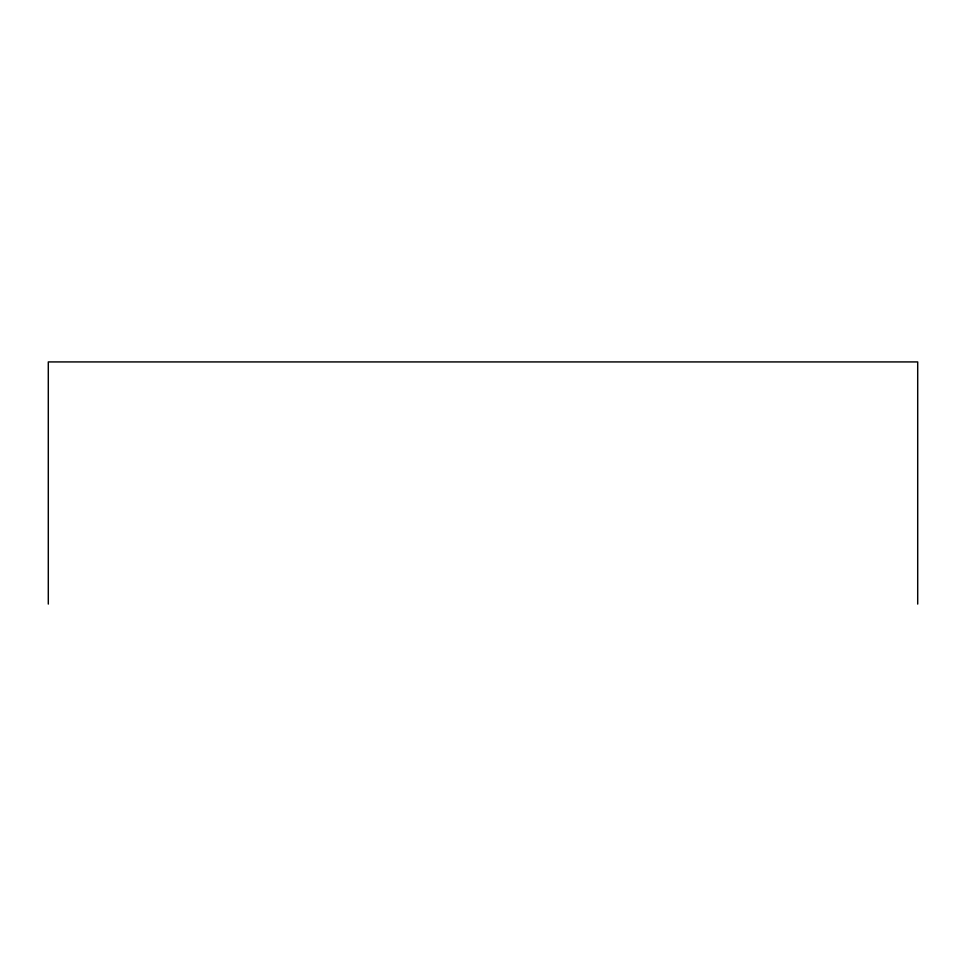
<?xml version="1.0" encoding="UTF-8"?>
<svg xmlns="http://www.w3.org/2000/svg" width="966" height="966" viewBox="0 0 966 966"><rect width="100%" height="100%" fill="white"/><g stroke="black" fill="none" stroke-linecap="round" stroke-linejoin="round"><path stroke-width="1.45" d="M917.7 604.076L917.7 361.924L48.3 361.924L48.3 604.076"/></g></svg>
